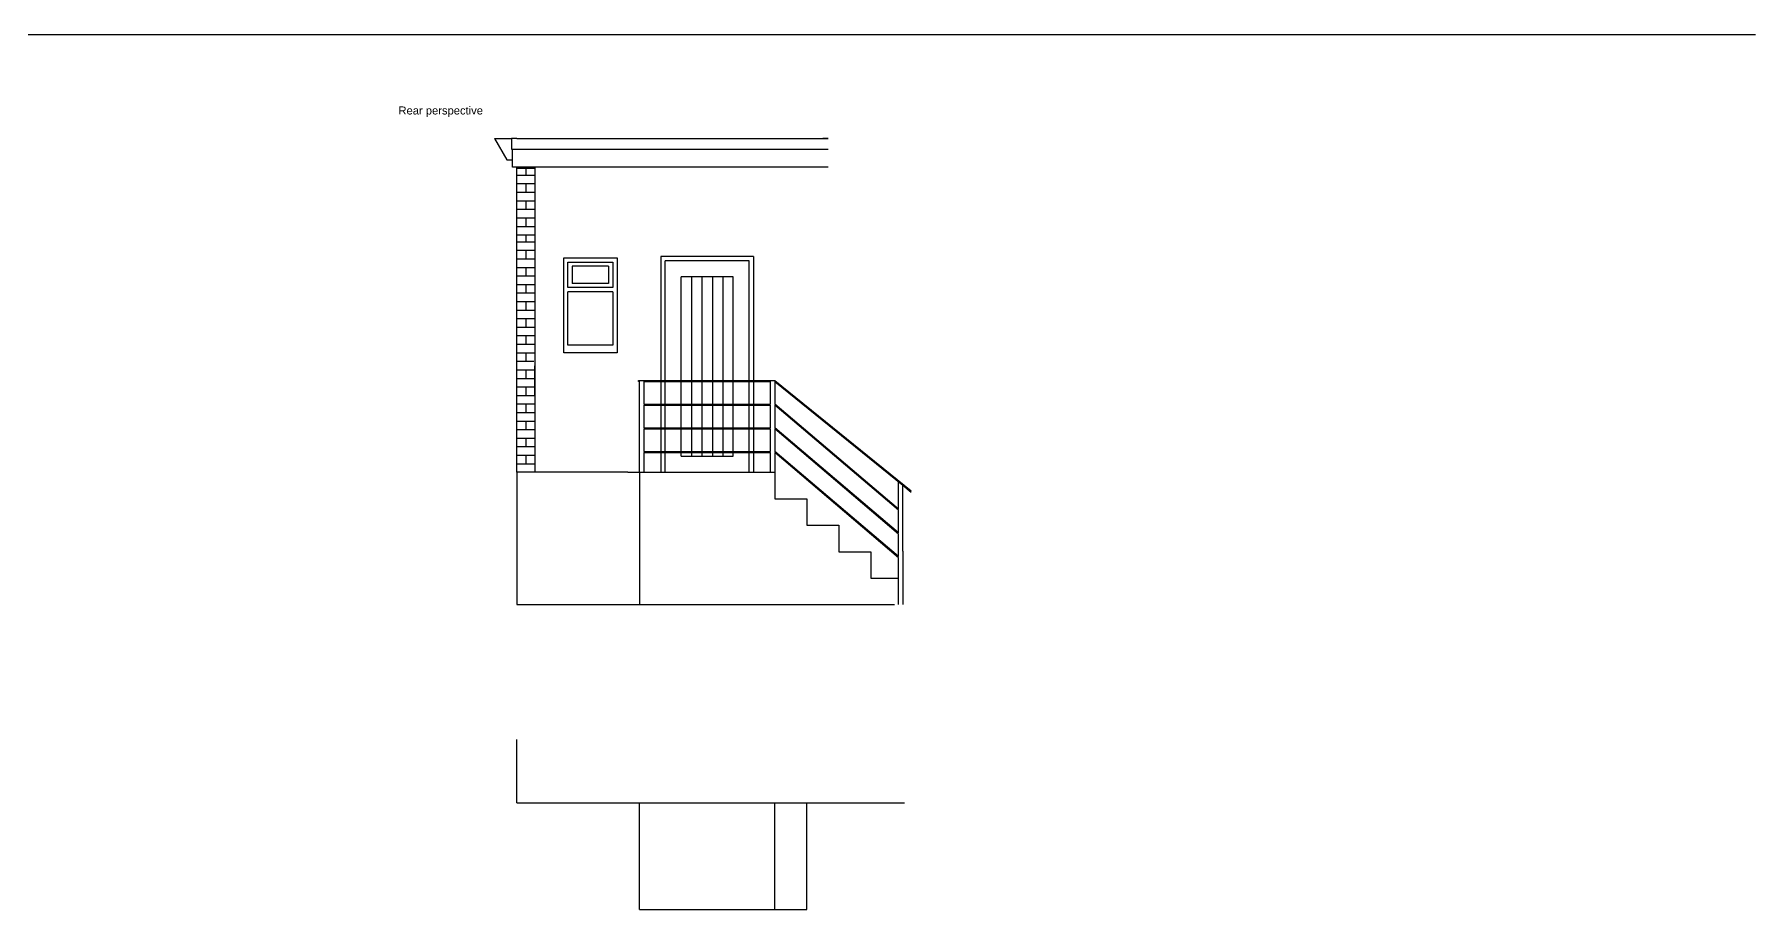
# Model space of a CAD drawing. Header units: millimetres. Extents: x -11841 to 102307, y -68819 to 40378.
# Drawn here: x 86173 to 102307, y -1175 to 7024 of the extents above; entities that cross this region are included whole.
import ezdxf

# ---------------------------------------------------------------- set-up
doc = ezdxf.new("R2010")
doc.units = ezdxf.units.MM
doc.layers.add('A-Walls', color=7, linetype='Continuous')
doc.styles.get("Standard").update_dxf_attribs({"font": 'Arial.ttf'})

msp = doc.modelspace()

# ---------------------------------------------------------------- linework, layer by layer
for p, q in [((29010.9, 7023.9), (102306.7, 7023.9)), ((90485.9, 6049.8), (90643.9, 6049.8)), ((90485.9, 6049.8), (90601.4, 5849.8)), ((90693.9, 6049.8), (90643.9, 6049.8)), ((90643.9, 6049.8), (90643.9, 5949.8)), ((93613.9, 6049.8), (93563.9, 6049.8)), ((90601.4, 5849.8), (90653.9, 5849.8)), ((90643.9, 5949.8), (90693.9, 5949.8)), ((90653.9, 5779.8), (90653.9, 5949.8)), ((93563.9, 5949.8), (93613.9, 5949.8)), ((90693.9, 5779.8), (90653.9, 5779.8)), ((93613.9, 5779.8), (90693.9, 5779.8)), ((90693.9, 5769.8), (90863.9, 5769.8)), ((90693.9, 5705.8), (90863.9, 5705.8)), ((90778.9, 5769.8), (90778.9, 5705.8)), ((93613.9, 5779.8), (93573.9, 5779.8)), ((90693.9, 5625.8), (90863.9, 5625.8)), ((90693.9, 5545.8), (90863.9, 5545.8)), ((90778.9, 5625.8), (90778.9, 5545.8)), ((90693.9, 5465.8), (90863.9, 5465.8)), ((90693.9, 5385.8), (90863.9, 5385.8)), ((90778.9, 5465.8), (90778.9, 5385.8)), ((90693.9, 5305.8), (90863.9, 5305.8)), ((90693.9, 5225.8), (90863.9, 5225.8)), ((90778.9, 5305.8), (90778.9, 5225.8)), ((90693.9, 5145.8), (90863.9, 5145.8)), ((90693.9, 5081.8), (90863.9, 5081.8)), ((90693.9, 5001.8), (90863.9, 5001.8)), ((90778.9, 5145.8), (90778.9, 5081.8)), ((90778.9, 5001.8), (90778.9, 4921.8)), ((90693.9, 4921.8), (90863.9, 4921.8)), ((90693.9, 4841.8), (90863.9, 4841.8)), ((90778.9, 4841.8), (90778.9, 4761.8)), ((91133.9, 4931.8), (91633.9, 4931.8)), ((91133.9, 4041.8), (91133.9, 4931.8)), ((91173.9, 4891.8), (91593.9, 4891.8)), ((91173.9, 4651.8), (91173.9, 4891.8)), ((91213.9, 4851.8), (91213.9, 4691.8)), ((91553.9, 4851.8), (91213.9, 4851.8)), ((91553.9, 4851.8), (91553.9, 4691.8)), ((91593.9, 4891.8), (91593.9, 4651.8)), ((91633.9, 4931.8), (91633.9, 4041.8)), ((92913.9, 4942.8), (92043.9, 4942.8)), ((92043.9, 4942.8), (92043.9, 3781.8)), ((92873.9, 4902.8), (92083.9, 4902.8)), ((92083.9, 3781.8), (92083.9, 4902.8)), ((92873.9, 3781.8), (92873.9, 4902.8)), ((92913.9, 4942.8), (92913.9, 3781.8)), ((90693.9, 4761.8), (90863.9, 4761.8)), ((90693.9, 4681.8), (90863.9, 4681.8)), ((90778.9, 4681.8), (90778.9, 4601.8)), ((91553.9, 4691.8), (91213.9, 4691.8)), ((92723.9, 4752.8), (92233.9, 4752.8)), ((92233.9, 3781.8), (92233.9, 4752.8)), ((92331.9, 4752.8), (92331.9, 3781.8)), ((92429.9, 4752.8), (92429.9, 3781.8)), ((92527.9, 4752.8), (92527.9, 3781.8)), ((92625.9, 4752.8), (92625.9, 3781.8)), ((92723.9, 3781.8), (92723.9, 4752.8)), ((90693.9, 4601.8), (90863.9, 4601.8)), ((90693.9, 4521.8), (90863.9, 4521.8)), ((90778.9, 4521.8), (90778.9, 4441.8)), ((91593.9, 4651.8), (91173.9, 4651.8)), ((91173.9, 4111.8), (91173.9, 4611.8)), ((91593.9, 4611.8), (91173.9, 4611.8)), ((91593.9, 4611.8), (91593.9, 4111.8)), ((90693.9, 4441.8), (90863.9, 4441.8)), ((90693.9, 4361.8), (90863.9, 4361.8)), ((90778.9, 4361.8), (90778.9, 4281.8)), ((90693.9, 4281.8), (90863.9, 4281.8)), ((90693.9, 4201.8), (90863.9, 4201.8)), ((90778.9, 4201.8), (90778.9, 4121.8)), ((90693.9, 4121.8), (90863.9, 4121.8)), ((90693.9, 4041.8), (90863.9, 4041.8)), ((90778.9, 4041.8), (90778.9, 3961.8)), ((91633.9, 4041.8), (91133.9, 4041.8)), ((91593.9, 4111.8), (91173.9, 4111.8)), ((90693.9, 3961.8), (90853.9, 3961.8)), ((90693.9, 3881.8), (90863.9, 3881.8)), ((90778.9, 3881.8), (90778.9, 3801.8)), ((90863.9, 3641.8), (90863.9, 3919.8)), ((90693.9, 3801.8), (90863.9, 3801.8)), ((90693.9, 3721.8), (90863.9, 3721.8)), ((90778.9, 3721.8), (90778.9, 3641.8)), ((91833.9, 3771.8), (91833.9, 3781.8)), ((91833.9, 3781.8), (93113.9, 3781.8)), ((91843.9, 3771.8), (91833.9, 3771.8)), ((91843.9, 2921.8), (91843.9, 3771.8)), ((91883.9, 3771.8), (91883.9, 3559.8)), ((91883.9, 3771.8), (93073.9, 3771.8)), ((92043.9, 3771.8), (92043.9, 3559.8)), ((92083.9, 3559.8), (92083.9, 3771.8)), ((92233.9, 3559.8), (92233.9, 3771.8)), ((92331.9, 3771.8), (92331.9, 3559.8)), ((92429.9, 3771.8), (92429.9, 3559.8)), ((92527.9, 3771.8), (92527.9, 3559.8)), ((92625.9, 3771.8), (92625.9, 3559.8)), ((92723.9, 3559.8), (92723.9, 3771.8)), ((92873.9, 3559.8), (92873.9, 3771.8)), ((92913.9, 3771.8), (92913.9, 3559.8)), ((93073.9, 3559.8), (93073.9, 3771.8)), ((93113.9, 3781.8), (94391.6, 2746.8)), ((93113.9, 3771.8), (93113.9, 3559.8)), ((93113.9, 3771.8), (94313.9, 2799.8)), ((90693.9, 3641.8), (90863.9, 3641.8)), ((90693.9, 3561.8), (90863.9, 3561.8)), ((90778.9, 3561.8), (90778.9, 3481.8)), ((91883.9, 3559.8), (93073.9, 3559.8)), ((91883.9, 3549.8), (91883.9, 3337.8)), ((91883.9, 3549.8), (93073.9, 3549.8)), ((92043.9, 3549.8), (92043.9, 3337.8)), ((92083.9, 3337.8), (92083.9, 3549.8)), ((92233.9, 3337.8), (92233.9, 3549.8)), ((92331.9, 3549.8), (92331.9, 3337.8)), ((92429.9, 3549.8), (92429.9, 3337.8)), ((92527.9, 3549.8), (92527.9, 3337.8)), ((92625.9, 3549.8), (92625.9, 3337.8)), ((92723.9, 3337.8), (92723.9, 3549.8)), ((92873.9, 3337.8), (92873.9, 3549.8)), ((92913.9, 3549.8), (92913.9, 3337.8)), ((93073.9, 3337.8), (93073.9, 3549.8)), ((94273.9, 2575.2), (93113.9, 3559.8)), ((93113.9, 3549.8), (93113.9, 3337.8)), ((94273.9, 2565.2), (93113.9, 3549.8)), ((90693.9, 3481.8), (90863.9, 3481.8)), ((90693.9, 3401.8), (90863.9, 3401.8)), ((90778.9, 3401.8), (90778.9, 3321.8)), ((90693.9, 3321.8), (90863.9, 3321.8)), ((90693.9, 3241.8), (90863.9, 3241.8)), ((90778.9, 3241.8), (90778.9, 3161.8)), ((91883.9, 3337.8), (93073.9, 3337.8)), ((91883.9, 3327.8), (91883.9, 3115.8)), ((91883.9, 3327.8), (93073.9, 3327.8)), ((92043.9, 3327.8), (92043.9, 3115.8)), ((92083.9, 3115.8), (92083.9, 3327.8)), ((92233.9, 3115.8), (92233.9, 3327.8)), ((92331.9, 3327.8), (92331.9, 3115.8)), ((92429.9, 3327.8), (92429.9, 3115.8)), ((92527.9, 3327.8), (92527.9, 3115.8)), ((92625.9, 3327.8), (92625.9, 3115.8)), ((92723.9, 3115.8), (92723.9, 3327.8)), ((92873.9, 3115.8), (92873.9, 3327.8)), ((92913.9, 3327.8), (92913.9, 3115.8)), ((93073.9, 3115.8), (93073.9, 3327.8)), ((94273.9, 2353.2), (93113.9, 3337.8)), ((93113.9, 3327.8), (93113.9, 3115.8)), ((94273.9, 2343.2), (93113.9, 3327.8)), ((90693.9, 3161.8), (90863.9, 3161.8)), ((90693.9, 3081.8), (90863.9, 3081.8)), ((90778.9, 3081.8), (90778.9, 3001.8)), ((91883.9, 3115.8), (93073.9, 3115.8)), ((91883.9, 3105.8), (91883.9, 2921.8)), ((91883.9, 3105.8), (93073.9, 3105.8)), ((92043.9, 3105.8), (92043.9, 2921.8)), ((92083.9, 2921.8), (92083.9, 3105.8)), ((92233.9, 3071.8), (92233.9, 3105.8)), ((92233.9, 3071.8), (92723.9, 3071.8)), ((92331.9, 3105.8), (92331.9, 3071.8)), ((92429.9, 3105.8), (92429.9, 3071.8)), ((92527.9, 3105.8), (92527.9, 3071.8)), ((92625.9, 3105.8), (92625.9, 3071.8)), ((92723.9, 3071.8), (92723.9, 3105.8)), ((92873.9, 2921.8), (92873.9, 3105.8)), ((92913.9, 3105.8), (92913.9, 2921.8)), ((93073.9, 2921.8), (93073.9, 3105.8)), ((94273.9, 2131.2), (93113.9, 3115.8)), ((93113.9, 3105.8), (93113.9, 2921.8)), ((94273.9, 2121.2), (93113.9, 3105.8)), ((90693.9, 3001.8), (90863.9, 3001.8)), ((90693.9, 2921.8), (90693.9, 1681.8)), ((90863.9, 2921.8), (90693.9, 2921.8)), ((91733.9, 2921.8), (90863.9, 2921.8)), ((91733.9, 2921.8), (93113.9, 2921.8)), ((91843.9, 2921.8), (91843.9, 1681.8)), ((93113.9, 2921.8), (93113.9, 2673.8)), ((94273.9, 2575.2), (94273.9, 2832.2)), ((94313.9, 2181.8), (94313.9, 2799.8)), ((94313.9, 2799.8), (94391.6, 2736.8)), ((93113.9, 2673.8), (93413.9, 2673.8)), ((93413.9, 2673.8), (93413.9, 2425.8)), ((93413.9, 2425.8), (93713.9, 2425.8)), ((93713.9, 2425.8), (93713.9, 2177.8)), ((94273.9, 2353.2), (94273.9, 2565.2)), ((94273.9, 2131.2), (94273.9, 2343.2)), ((93713.9, 2177.8), (94013.9, 2177.8)), ((94013.9, 2177.8), (94013.9, 1929.8)), ((94273.9, 1681.8), (94273.9, 2121.2)), ((94313.9, 2181.8), (94313.9, 1681.8)), ((94013.9, 1929.8), (94273.9, 1929.8)), ((94313.9, 1929.8), (94313.9, 1681.8)), ((90693.9, 1681.8), (94233.9, 1681.8))]:
    msp.add_line(p, q)
at = {"ltscale": 0.58}
for p, q in [((90863.9, 5779.8), (90863.9, 2921.8)), ((90693.9, -175.2), (90693.9, 417.6)), ((90693.9, -175.2), (94329.2, -175.2)), ((91843.9, -1175.2), (91843.9, -175.2)), ((93113.9, -1175.2), (93113.9, -175.2)), ((93413.9, -1175.2), (93413.9, -175.2)), ((91843.9, -1175.2), (93113.9, -1175.2)), ((93113.9, -1175.2), (93413.9, -1175.2))]:
    msp.add_line(p, q, dxfattribs=at)
at = {"layer": 'A-Walls'}
for p, q in [((90693.9, 6049.8), (93613.9, 6049.8)), ((90693.9, 5949.8), (93613.9, 5949.8)), ((90693.9, 2921.8), (90693.9, 5779.8))]:
    msp.add_line(p, q, dxfattribs=at)

# ---------------------------------------------------------------- texts
at = {"ltscale": 0.58, "insert": (89585.4, 6348.9), "char_height": 75, "attachment_point": 1}
msp.add_mtext_dynamic_manual_height_columns('Rear perspective', width=1713.928, gutter_width=12.5, heights=[0], dxfattribs=at)

doc.saveas('drawing.dxf')
